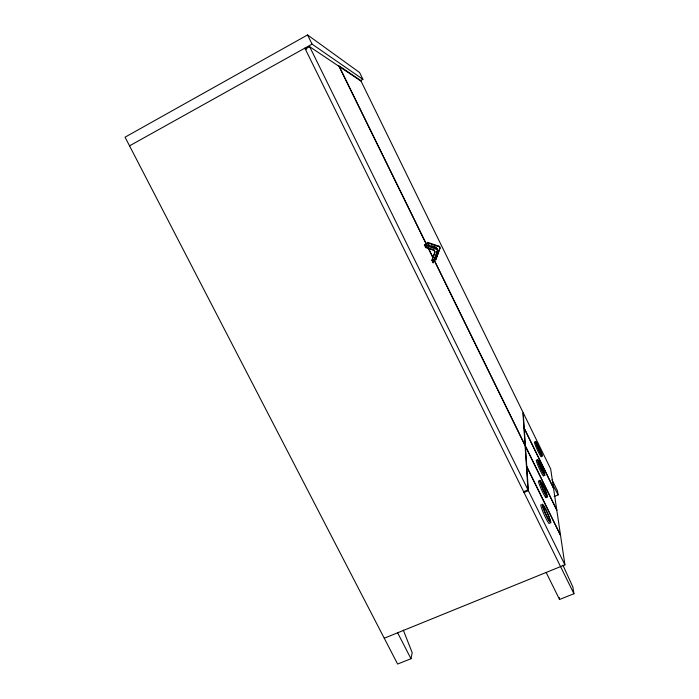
<?xml version="1.0" encoding="UTF-8"?>
<svg xmlns="http://www.w3.org/2000/svg" width="699" height="699" viewBox="0 0 699 699"><rect width="100%" height="100%" fill="white"/><g stroke="black" fill="none" stroke-linecap="round" stroke-linejoin="round"><path stroke-width="1.05" d="M427.124 245.629L338.901 65.767L360.728 80.481L362.895 79.302L359.592 72.539L307.551 34.95L125.051 137.179L397.617 664.05L410.986 658.72L412.2 652.709L403.297 630.079M434.455 252.697A2.001 2.001 82.7 0 0 433.214 250.155L425.647 247.568L424.398 245.017L424.896 244.633L436.176 248.486A1.599 1.59 0 0 1 437.417 251.02L433.127 262.807L431.886 260.273L434.892 252.26A1.992 1.983 84.1 0 0 434.961 251.229M432.655 258.848L434.892 252.26M433.127 262.807L437.417 251.02M434.507 257.477L435.704 259.932L439.837 248.556A1.547 1.538 -80.3 0 0 438.64 246.109L427.744 242.387L427.281 242.754L428.487 245.209L435.792 247.708A1.8 1.8 -88.7 0 1 437.12 249.15M439.837 248.556L435.704 259.932M431.886 260.273L432.332 259.792M424.398 245.017L435.748 248.905L436.176 248.486M427.281 242.754L438.247 246.494L438.64 246.109M433.214 250.155L433.651 249.735M435.792 247.708L436.202 247.315L431.667 245.768M425.647 247.568L426.137 247.158L432.716 249.412M428.487 245.209L428.941 244.833L427.744 242.387M129.533 145.855L312.069 44.124L362.895 79.302M305.297 49.061L309.622 46.65L361.06 81.154M523.621 491.685L527.963 489.833L525.08 445.569L433.756 259.416M524.032 492.515L528.374 490.663L523.202 412.751L550.681 468.95L564.914 564.836L384.258 638.222M554.167 496.561L558.143 494.875L557.522 490.96L552.018 479.715M546.155 572.455L559.532 599.48L573.949 593.731L572.874 587.003L562.913 565.168M306.669 49.332L304.843 48.152L573.949 593.731M552.664 484.424L558.143 494.875M397.626 632.796L410.986 658.72M307.551 34.95L312.069 44.124M309.622 46.65L527.963 489.833M528.374 490.663L564.914 564.836M524.224 428.19L553.512 487.989M524.241 428.461L553.556 488.313M428.085 247.586L432.891 257.372M433.852 259.329L525.054 445.263L522.896 412.122L360.728 80.481M525.412 445.979L556.762 509.894M339.076 66.405L427.028 245.698M427.989 247.664L432.795 257.459M525.43 446.285L556.815 510.27M424.896 244.633L426.137 247.158M526.766 466.504L560.511 535.146M526.793 466.862L560.572 535.583M559.296 597.54L559.532 599.48M549.44 523.472A10.302 1.136 66 0 1 543.901 514.053A10.302 1.136 66 0 1 541.271 504.809M546.05 496.124A9.262 0.961 65.8 0 1 544.346 495.329A9.262 0.961 65.8 0 1 539.392 484.477A9.262 0.961 65.8 0 1 539.427 481.62M543.717 475.503A8.799 0.856 65.6 0 1 539.331 468.531A8.799 0.856 65.6 0 1 536.657 460.099M541.393 456.377A8.196 0.751 65.4 0 1 536.832 448.714A8.196 0.751 65.4 0 1 535.294 442.677M433.896 249.831A1.992 1.983 84.1 0 1 434.507 250.312M435.748 248.905A1.608 1.599 0 0 1 436.997 251.448M438.247 246.494A1.555 1.547 -81.5 0 1 439.444 248.958M543.918 509.187A7.794 0.848 66 0 0 549.545 520.598A7.794 0.848 66 0 0 546.234 510.82A7.794 0.848 66 0 0 543.918 509.187M541.297 484.722A6.946 0.708 65.7 0 0 546.347 494.988A6.946 0.708 65.7 0 0 543.403 486.469A6.946 0.708 65.7 0 0 541.297 484.722M538.903 463.489A6.649 0.638 65.5 0 0 543.761 473.389A6.649 0.638 65.5 0 0 540.956 465.412A6.649 0.638 65.5 0 0 538.903 463.489M536.876 445.053A6.195 0.559 65.4 0 0 541.419 454.333A6.195 0.559 65.4 0 0 538.824 447.037A6.195 0.559 65.4 0 0 536.876 445.053M543.071 507.815A10.31 1.127 66 0 0 550.515 522.896A10.31 1.127 66 0 0 546.111 509.929A10.31 1.127 66 0 0 543.071 507.815M540.502 483.411A9.262 0.944 65.7 0 0 547.238 497.085A9.262 0.944 65.7 0 0 543.306 485.709A9.262 0.944 65.7 0 0 540.502 483.411M538.16 462.24A8.799 0.848 65.5 0 0 544.582 475.32A8.799 0.848 65.5 0 0 540.869 464.748A8.799 0.848 65.5 0 0 538.16 462.24M536.185 443.856A8.196 0.743 65.4 0 0 542.197 456.124A8.196 0.743 65.4 0 0 538.746 446.46A8.196 0.743 65.4 0 0 536.185 443.856"/></g></svg>
